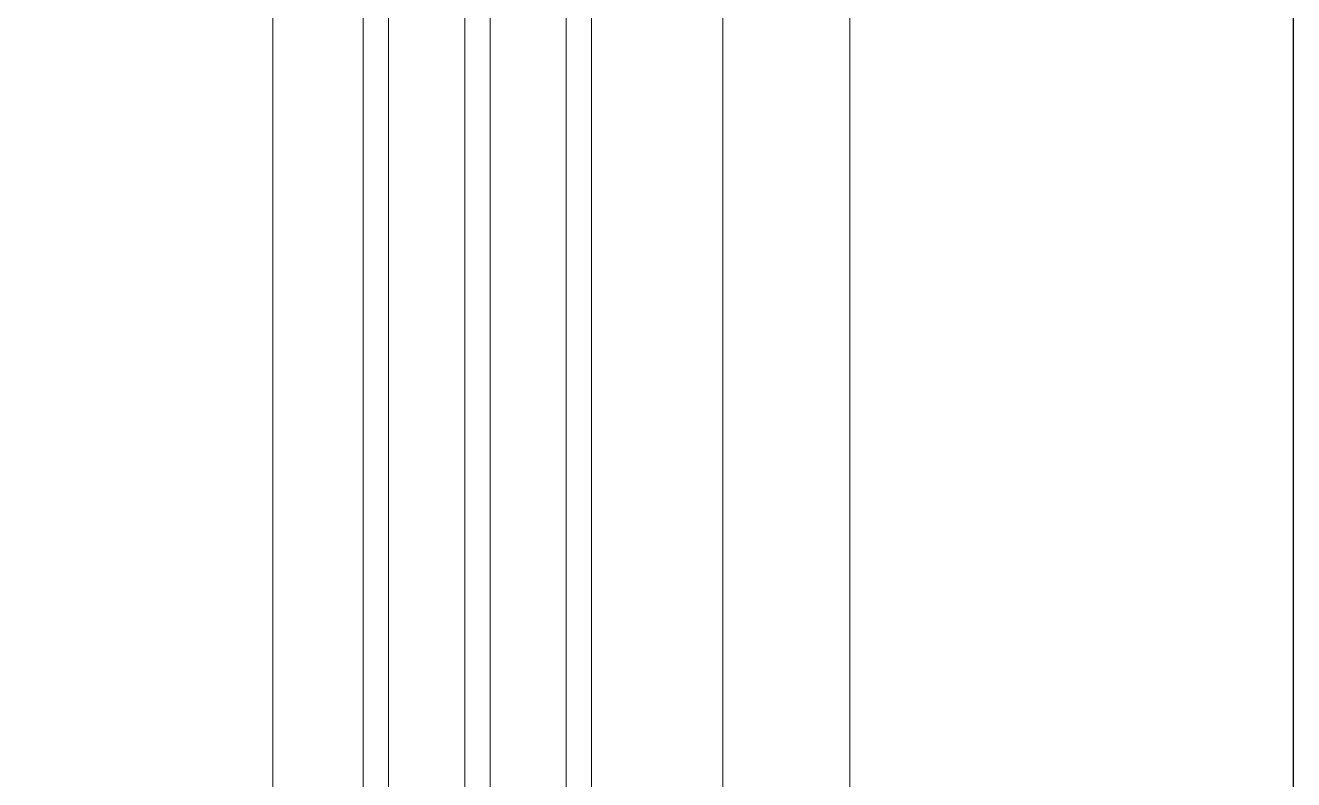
# Model space of a CAD drawing. Header units: millimetres. Extents: x 0 to 145404, y 0 to 194550.
# Drawn here: x 94675.5 to 94875.5, y 161427.1 to 161546.1 of the extents above; entities that cross this region are included whole.
import ezdxf

# ---------------------------------------------------------------- set-up
doc = ezdxf.new("R2010")
doc.units = ezdxf.units.MM
for name, color, linetype, lineweight in [('АР - детали окон', 152, 'Continuous', 0), ('АР - Наружная стена', 144, 'Continuous', 30), ('АР - панель 400', 151, 'Continuous', 30), ('АР - стекла', 142, 'Continuous', 0)]:
    doc.layers.add(name, color=color, linetype=linetype, lineweight=lineweight)

# ---------------------------------------------------------------- blocks, each defined once
blk = doc.blocks.new('*U94')
at = {"layer": 'АР - детали окон', "color": 251}
blk.add_lwpolyline([(949.9999999826541, 329.9999995769566), (0, 329.9999995769566), (0, -1.269226076657973e-17), (50, -1.269226076657973e-17), (50, -69.99999999999999), (899.9999999826541, -69.99999999999999), (899.9999999826541, -1.269226076657973e-17), (949.9999999826541, -1.269226076657973e-17), (949.9999999826541, 239.9999995769566)], close=True, dxfattribs=at)
at = {"layer": 'АР - детали окон', "ltscale": 100}
for points in [[(824.7789293234539, 90.99828939018605), (125.2209870973383, 91.00028763076192)], [(118.1715134789484, 20.00032552330888), (831.8284029534452, 19.99832728273301)]]:
    blk.add_lwpolyline(points, dxfattribs=at)
at = {"layer": 'АР - детали окон', "color": 252, "linetype": 'Continuous', "ltscale": 0.5, "flags": 128}
blk.add_lwpolyline([(68.17163346149027, -4.127146141286175e-06), (881.8283665216295, -4.127146141286175e-06)], dxfattribs=at)
at = {"layer": 'АР - стекла'}
for points in [[(832.8947197155012, 72.70926528838396), (117.1051336499755, 72.71055450718016), (117.1051336499755, 76.71055826302948), (832.8947197155012, 76.70926904423328)], [(832.89479392259, 56.70928759804109), (117.1051336499755, 56.71056129972315), (117.1051336499755, 60.71056505563067), (832.89479392259, 60.70929135394862)], [(832.89479392259, 40.70929439058408), (117.1051336499755, 40.71056809226613), (117.1051336499755, 44.71056281806997), (832.89479392259, 44.70928911638793)]]:
    blk.add_lwpolyline(points, close=True, dxfattribs=at)
blk = doc.blocks.new('Квартира 1С 3800 тип 4')
at = {"layer": 'АР - Наружная стена'}
blk.add_lwpolyline([(-7150.000000027008, 0), (-7150.000000027008, 4000), (-6750.000000027008, 4000), (-6750.000000027008, 0)], close=True, dxfattribs=at)
at = {"layer": 'АР - панель 400', "xscale": -1, "rotation": 270}
blk.add_blockref('*U94', (-7080.000095350668, 1710.000000016764), dxfattribs=at)
blk = doc.blocks.new('V_Section_1')
blk.add_blockref('Квартира 1С 3800 тип 4', (7150.000000037253, -21149.99999976531))

msp = doc.modelspace()

# ---------------------------------------------------------------- block references
at = {"xscale": -1}
msp.add_blockref('V_Section_1', (94875.46005912252, 180696.1136985498), dxfattribs=at)

doc.saveas('drawing.dxf')
